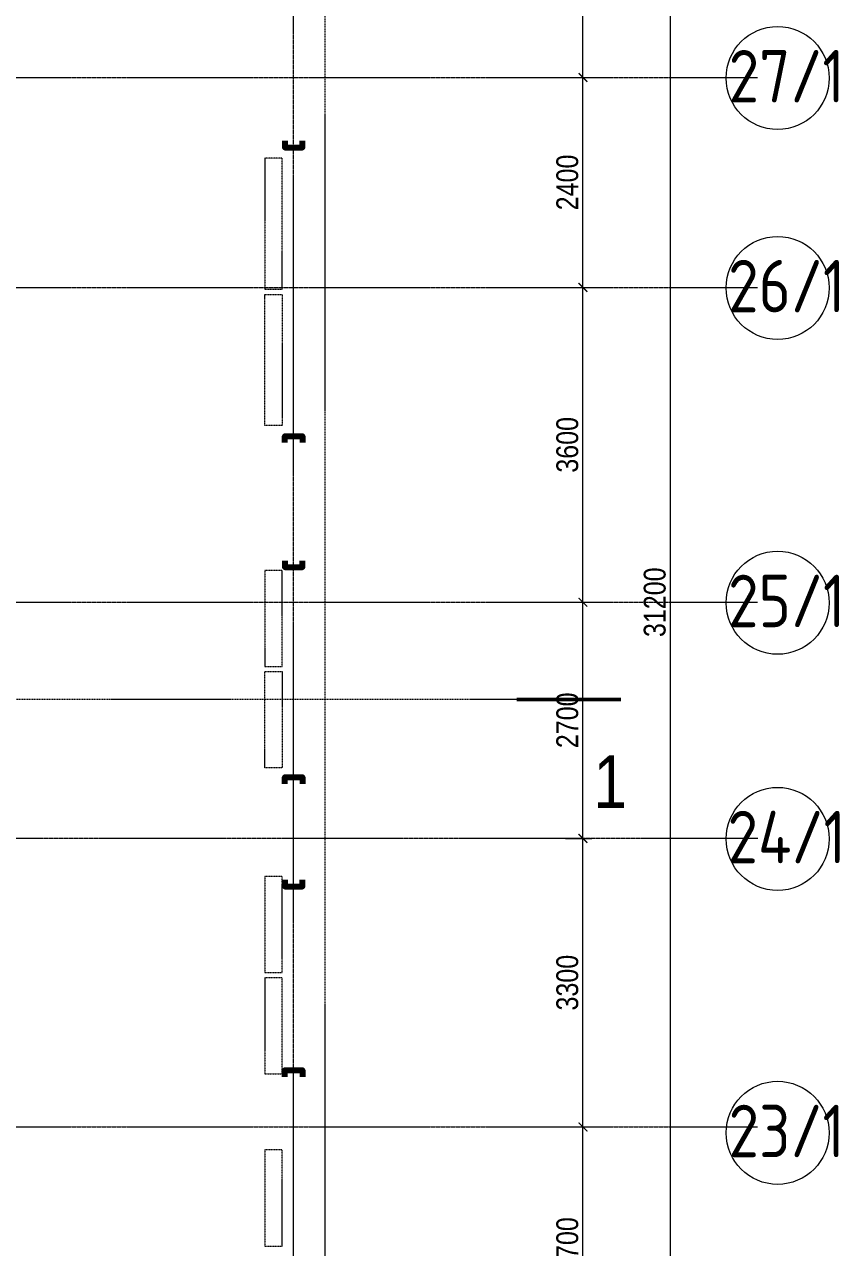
# Model space of a CAD drawing. Header units: millimetres. Extents: x -231292 to 573618, y -153144 to 564035.
# Drawn here: x -110255 to -100929, y 232717 to 246702 of the extents above; entities that cross this region are included whole.
import ezdxf
from ezdxf.enums import TextEntityAlignment as Align

# ---------------------------------------------------------------- set-up
doc = ezdxf.new("R2010")
doc.units = ezdxf.units.MM
for name, pattern in [('CENTER2', [28.575, 19.05, -3.175, 3.175, -3.175]), ('DASHED', [19.05, 12.7, -6.35]), ('HIDDEN2', [4.7625, 3.175, -1.5875])]:
    doc.linetypes.add(name, pattern=pattern)
doc.layers.get('0').update_dxf_attribs({"color": 250})
doc.layers.get('Defpoints').update_dxf_attribs({"color": 250})
doc.layers.add('АР_Делит', color=250, linetype='Continuous', lineweight=0, plot=False)
for name, color, linetype, lineweight in [('АР_Отопительные приборы', 250, 'HIDDEN2', 0), ('АР_Разрезы марка', 250, 'Continuous', 13), ('КМ_Фахверки', 250, 'Continuous', 80), ('РД_Оси_100', 250, 'Continuous', 0), ('РД_Оси_размер', 250, 'Continuous', 0)]:
    doc.layers.add(name, color=color, linetype=linetype, lineweight=lineweight)
doc.styles.add('style1', font='ARIALN.TTF')
doc.styles.add('ккк', font='isocpeur.ttf', dxfattribs={"width": 0.85, "oblique": 15})
doc.dimstyles.new('Dim100_ареал', dxfattribs={"dimscale": 100, "dimtxt": 2.5, "dimasz": 1, "dimexe": 1, "dimexo": 1, "dimgap": 0.5, "dimtad": 1, "dimzin": 12, "dimdsep": 46, "dimtxsty": 'style1', "dimblk": 'ARCHTICK', "dimcen": 1, "dimdle": 1, "dimclrd": 256, "dimclre": 256, "dimaunit": 1, "dimadec": 0, "dimazin": 3, "dimtfac": 1, "dimtmove": 1, "dimatfit": 3, "dimldrblk": 'OPEN30', "dimfxl": 2, "dimfxlon": 1, "dimtolj": 1, "dimtzin": 0, "dimlwd": 9, "dimlwe": 9, "dimarcsym": 0})

# ---------------------------------------------------------------- blocks, each defined once
blk = doc.blocks.new('A-iden')
at = {"linetype": 'Continuous', "lineweight": 5}
blk.add_circle((-0.73, -4.06), 5.89, dxfattribs=at)
at = {"color": 0, "linetype": 'Continuous', "lineweight": 20, "style": 'ккк', "width": 0.85}
blk.add_attdef('ID', text='', height=6, dxfattribs=at).set_placement((0.31, -3.85), align=Align.MIDDLE_CENTER)
blk = doc.blocks.new('_ArchTick')
at = {"color": 0, "linetype": 'ByBlock', "const_width": 0.15}
blk.add_lwpolyline([(-0.5, -0.5), (0.5, 0.5)], dxfattribs=at)
blk = doc.blocks.new('*D1447')
at = {"layer": 'Defpoints', "color": 0, "transparency": 16777216}
for p in [(116910, 78900), (117910, 78900), (116910, 76200)]:
    blk.add_point(p, dxfattribs=at)
at = {"layer": 'РД_Оси_размер', "lineweight": 9, "transparency": 16777216}
for p, q in [((117710, 78900), (118010, 78900)), ((117910, 76100), (117910, 79000)), ((117710, 76200), (118010, 76200))]:
    blk.add_line(p, q, dxfattribs=at)
at = {"layer": 'РД_Оси_размер', "lineweight": 9, "transparency": 16777216, "xscale": 100, "yscale": 100, "zscale": 100}
for p, rotation in [((117910, 78900), 90), ((117910, 76200), 270)]:
    blk.add_blockref('_ArchTick', p, dxfattribs=dict(at, rotation=rotation))
at = {"layer": 'РД_Оси_размер', "color": 0, "transparency": 16777216, "insert": (117732, 77550), "char_height": 250, "attachment_point": 5, "rotation": 90, "style": 'style1'}
blk.add_mtext('\\A1;2700', dxfattribs=at)
blk = doc.blocks.new('_Open30')
at = {"color": 0, "linetype": 'ByBlock', "lineweight": -2}
for p, q in [((-1, 0.27), (0, 0)), ((0, 0), (-1, -0.27)), ((0, 0), (-1, 0))]:
    blk.add_line(p, q, dxfattribs=at)
blk = doc.blocks.new('*D1448')
at = {"layer": 'Defpoints', "color": 0, "transparency": 16777216}
for p in [(116910, 82200), (117910, 82200), (116910, 78900)]:
    blk.add_point(p, dxfattribs=at)
at = {"layer": 'РД_Оси_размер', "lineweight": 9, "transparency": 16777216}
for p, q in [((117910, 78800), (117910, 82300)), ((117710, 82200), (118010, 82200)), ((117710, 78900), (118010, 78900))]:
    blk.add_line(p, q, dxfattribs=at)
at = {"layer": 'РД_Оси_размер', "lineweight": 9, "transparency": 16777216, "xscale": 100, "yscale": 100, "zscale": 100}
for p, rotation in [((117910, 82200), 90), ((117910, 78900), 270)]:
    blk.add_blockref('_ArchTick', p, dxfattribs=dict(at, rotation=rotation))
at = {"layer": 'РД_Оси_размер', "color": 0, "transparency": 16777216, "insert": (117732, 80550), "char_height": 250, "attachment_point": 5, "rotation": 90, "style": 'style1'}
blk.add_mtext('\\A1;3300', dxfattribs=at)
blk = doc.blocks.new('*D1449')
at = {"layer": 'Defpoints', "color": 0, "transparency": 16777216}
for p in [(116910, 84900), (117910, 84900), (116910, 82200)]:
    blk.add_point(p, dxfattribs=at)
at = {"layer": 'РД_Оси_размер', "lineweight": 9, "transparency": 16777216}
for p, q in [((117710, 84900), (118010, 84900)), ((117910, 82100), (117910, 85000)), ((117710, 82200), (118010, 82200))]:
    blk.add_line(p, q, dxfattribs=at)
at = {"layer": 'РД_Оси_размер', "lineweight": 9, "transparency": 16777216, "xscale": 100, "yscale": 100, "zscale": 100}
for p, rotation in [((117910, 84900), 90), ((117910, 82200), 270)]:
    blk.add_blockref('_ArchTick', p, dxfattribs=dict(at, rotation=rotation))
at = {"layer": 'РД_Оси_размер', "color": 0, "transparency": 16777216, "insert": (117732, 83550), "char_height": 250, "attachment_point": 5, "rotation": 90, "style": 'style1'}
blk.add_mtext('\\A1;2700', dxfattribs=at)
blk = doc.blocks.new('*D1450')
at = {"layer": 'Defpoints', "color": 0, "transparency": 16777216}
for p in [(116910, 88500), (117910, 88500), (116910, 84900)]:
    blk.add_point(p, dxfattribs=at)
at = {"layer": 'РД_Оси_размер', "lineweight": 9, "transparency": 16777216}
for p, q in [((117910, 84800), (117910, 88600)), ((117710, 88500), (118010, 88500)), ((117710, 84900), (118010, 84900))]:
    blk.add_line(p, q, dxfattribs=at)
at = {"layer": 'РД_Оси_размер', "lineweight": 9, "transparency": 16777216, "xscale": 100, "yscale": 100, "zscale": 100}
for p, rotation in [((117910, 88500), 90), ((117910, 84900), 270)]:
    blk.add_blockref('_ArchTick', p, dxfattribs=dict(at, rotation=rotation))
at = {"layer": 'РД_Оси_размер', "color": 0, "transparency": 16777216, "insert": (117732, 86700), "char_height": 250, "attachment_point": 5, "rotation": 90, "style": 'style1'}
blk.add_mtext('\\A1;3600', dxfattribs=at)
blk = doc.blocks.new('*D1451')
at = {"layer": 'Defpoints', "color": 0, "transparency": 16777216}
for p in [(116910, 90900), (117910, 90900), (116910, 88500)]:
    blk.add_point(p, dxfattribs=at)
at = {"layer": 'РД_Оси_размер', "lineweight": 9, "transparency": 16777216}
for p, q in [((117910, 88400), (117910, 91000)), ((117710, 90900), (118010, 90900)), ((117710, 88500), (118010, 88500))]:
    blk.add_line(p, q, dxfattribs=at)
at = {"layer": 'РД_Оси_размер', "lineweight": 9, "transparency": 16777216, "xscale": 100, "yscale": 100, "zscale": 100}
for p, rotation in [((117910, 90900), 90), ((117910, 88500), 270)]:
    blk.add_blockref('_ArchTick', p, dxfattribs=dict(at, rotation=rotation))
at = {"layer": 'РД_Оси_размер', "color": 0, "transparency": 16777216, "insert": (117732, 89700), "char_height": 250, "attachment_point": 5, "rotation": 90, "style": 'style1'}
blk.add_mtext('\\A1;2400', dxfattribs=at)
blk = doc.blocks.new('*D1452')
at = {"layer": 'Defpoints', "color": 0, "transparency": 16777216}
for p in [(116910, 96300), (117910, 96300), (116910, 90900)]:
    blk.add_point(p, dxfattribs=at)
at = {"layer": 'РД_Оси_размер', "lineweight": 9, "transparency": 16777216}
for p, q in [((117910, 90800), (117910, 96400)), ((117710, 96300), (118010, 96300)), ((117710, 90900), (118010, 90900))]:
    blk.add_line(p, q, dxfattribs=at)
at = {"layer": 'РД_Оси_размер', "lineweight": 9, "transparency": 16777216, "xscale": 100, "yscale": 100, "zscale": 100}
for p, rotation in [((117910, 96300), 90), ((117910, 90900), 270)]:
    blk.add_blockref('_ArchTick', p, dxfattribs=dict(at, rotation=rotation))
at = {"layer": 'РД_Оси_размер', "color": 0, "transparency": 16777216, "insert": (117732, 93600), "char_height": 250, "attachment_point": 5, "rotation": 90, "style": 'style1'}
blk.add_mtext('\\A1;5400', dxfattribs=at)
blk = doc.blocks.new('*D45')
at = {"layer": 'Defpoints', "color": 0, "transparency": 16777216}
for p in [(114955, 100500), (118910, 100500), (116910, 69300)]:
    blk.add_point(p, dxfattribs=at)
at = {"layer": 'РД_Оси_размер', "color": 0, "lineweight": 5, "transparency": 16777216}
for p, q in [((118910, 69200), (118910, 100600)), ((118710, 100500), (119010, 100500)), ((118710, 69300), (119010, 69300))]:
    blk.add_line(p, q, dxfattribs=at)
at = {"layer": 'РД_Оси_размер', "color": 0, "lineweight": 5, "transparency": 16777216, "xscale": 100, "yscale": 100, "zscale": 100}
for p, rotation in [((118910, 100500), 90), ((118910, 69300), 270)]:
    blk.add_blockref('_ArchTick', p, dxfattribs=dict(at, rotation=rotation))
at = {"layer": 'РД_Оси_размер', "color": 0, "transparency": 16777216, "insert": (118732, 84900), "char_height": 250, "attachment_point": 5, "rotation": 90, "style": 'style1'}
blk.add_mtext('\\A1;31200', dxfattribs=at)
blk = doc.blocks.new('Ф_пеноблок 200')
at = {"layer": 'КМ_Фахверки'}
blk.add_lwpolyline([(0, -75), (0, 0), (200, 0), (200, -75)], dxfattribs=at)
blk = doc.blocks.new('Bottom_R_1100')
at = {"layer": 'АР_Отопительные приборы'}
blk.add_lwpolyline([(-550, -100), (550, -100), (550, 100), (-550, 100)], close=True, dxfattribs=at)
blk = doc.blocks.new('Bottom_L_1100')
at = {"layer": 'АР_Отопительные приборы'}
blk.add_lwpolyline([(550, -100), (-550, -100), (-550, 100), (550, 100)], close=True, dxfattribs=at)
blk = doc.blocks.new('Bottom_L_1500')
at = {"layer": 'АР_Отопительные приборы'}
blk.add_lwpolyline([(750, -100), (-750, -100), (-750, 100), (750, 100)], close=True, dxfattribs=at)
blk = doc.blocks.new('Bottom_R_1500')
at = {"layer": 'АР_Отопительные приборы'}
blk.add_lwpolyline([(-750, -100), (750, -100), (750, 100), (-750, 100)], close=True, dxfattribs=at)
blk = doc.blocks.new('СОШ_2200_АР_ОСИ_М100_28.05.24')
at = {"layer": 'АР_Делит', "color": 5, "linetype": 'DASHED'}
blk.add_lwpolyline([(-355, 13145), (-355, 100855), (37145, 100855), (37145, 129155), (72745, 129155), (72745, 135155), (114955, 135155), (114955, -355)], dxfattribs=at)
at = {"layer": 'РД_Оси_100', "linetype": 'CENTER2'}
for p, q in [((114600, -6155), (114600, 139938.679)), ((-5954.958, 90900), (119910, 90900)), ((-5954.958, 88500), (119910, 88500)), ((-5954.958, 84900), (119910, 84900)), ((119910, 82200), (-5954.958, 82200)), ((-5954.958, 78900), (119910, 78900))]:
    blk.add_line(p, q, dxfattribs=at)
at = {"layer": 'РД_Оси_100', "color": 0, "xscale": 100, "yscale": 100, "zscale": 100}
for p, values in [((120210, 91300), {'ID': '27/1'}), ((120210, 88900), {'ID': '26/1'}), ((120210, 85300), {'ID': '25/1'}), ((120210, 82600), {'ID': '24/1'}), ((120210, 79239.148), {'ID': '23/1'})]:
    blk.add_blockref('A-iden', p, dxfattribs=at).add_auto_attribs(values)
at = {"layer": 'РД_Оси_размер'}
for base, p1, p2, picture, middle in [((118910, 100500), (116910, 69300), (114955, 100500), '*D45', (118732.357, 84900)), ((117910, 96300), (116910, 90900), (116910, 96300), '*D1452', (117732.357, 93600)), ((117910, 90900), (116910, 88500), (116910, 90900), '*D1451', (117732.357, 89700)), ((117910, 88500), (116910, 84900), (116910, 88500), '*D1450', (117732.357, 86700)), ((117910, 84900), (116910, 82200), (116910, 84900), '*D1449', (117732.357, 83550)), ((117910, 82200), (116910, 78900), (116910, 82200), '*D1448', (117732.357, 80550)), ((117910, 78900), (116910, 76200), (116910, 78900), '*D1447', (117732.357, 77550))]:
    dim = blk.add_linear_dim(base=base, p1=p1, p2=p2, angle=90, dimstyle='Dim100_ареал', dxfattribs=at)
    dim.commit()
    dim.dimension.update_dxf_attribs({"geometry": picture, "text_midpoint": middle})

msp = doc.modelspace()

# ---------------------------------------------------------------- linework, layer by layer
at = {"layer": 'АР_Разрезы марка', "linetype": 'DASHED', "lineweight": 0}
msp.add_line((-103430.135, 238984.637), (-224293.848, 238984.637), dxfattribs=at)
at = {"layer": 'АР_Разрезы марка'}
msp.add_lwpolyline([(-104025.461, 238984.637, 0, 200, 0), (-104025.461, 238540.369, 0, 0, 0), (-104025.461, 237710.808, 0, 0, 0)], format="xyseb", dxfattribs=at)
at = {"layer": 'АР_Разрезы марка', "lineweight": 50}
msp.add_lwpolyline([(-104620.786, 238984.637), (-103430.135, 238984.637)], dxfattribs=at)

# ---------------------------------------------------------------- block references
at = {"layer": 'АР_Отопительные приборы'}
for name, p, rotation in [('Bottom_R_1500', (-107404.96, 244423.906), 90), ('Bottom_L_1500', (-107404.96, 242865.731), 89.99999999999999), ('Bottom_R_1100', (-107404.96, 239909.747), 90), ('Bottom_L_1100', (-107404.96, 238751.571), 89.99999999999999), ('Bottom_R_1100', (-107404.96, 236409.747), 90), ('Bottom_R_1100', (-107404.96, 235251.572), 90), ('Bottom_R_1100', (-107404.96, 233282.384), 90)]:
    msp.add_blockref(name, p, dxfattribs=dict(at, rotation=rotation))
at = {"layer": 'КМ_Фахверки', "xscale": -1, "rotation": 180}
for p in [(-107274.956, 245295.17), (-107274.956, 240495.175), (-107274.956, 236845.168)]:
    msp.add_blockref('Ф_пеноблок 200', p, dxfattribs=at)
at = {"layer": 'КМ_Фахверки'}
for p in [(-107274.956, 241995.165), (-107274.956, 238095.17), (-107274.956, 234745.168)]:
    msp.add_blockref('Ф_пеноблок 200', p, dxfattribs=at)
at = {"layer": 'РД_Оси_100'}
msp.add_blockref('СОШ_2200_АР_ОСИ_М100_28.05.24', (-221774.956, 155195.168), dxfattribs=at)

# ---------------------------------------------------------------- texts
at = {"layer": 'АР_Разрезы марка', "color": 7, "insert": (-103553.493, 238043.672), "char_height": 600, "width": 1999.94, "attachment_point": 5, "style": 'style1'}
msp.add_mtext('1', dxfattribs=at)

doc.saveas('drawing.dxf')
